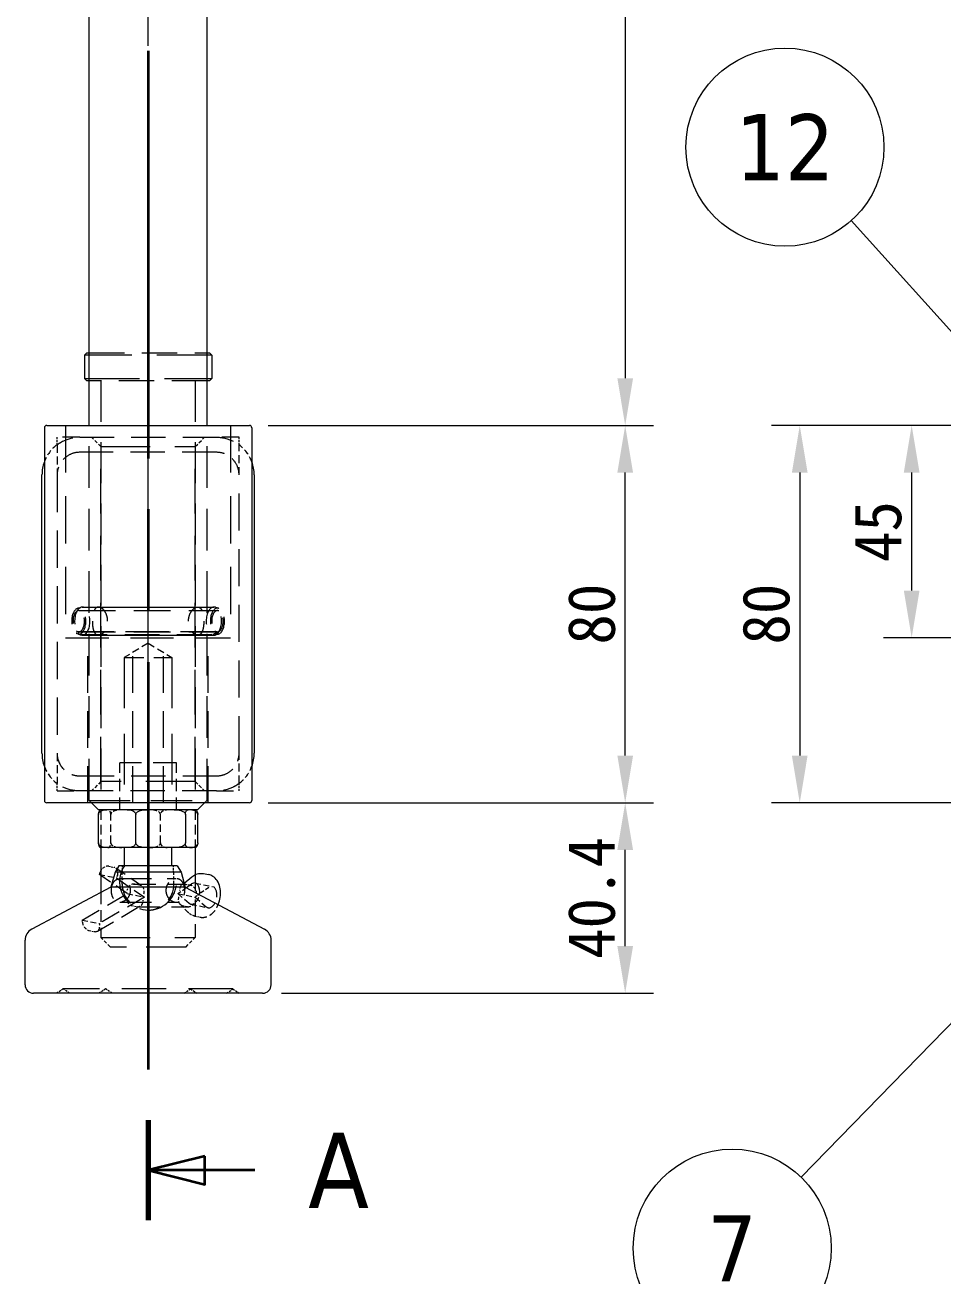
# Model space of a CAD drawing. Header units: millimetres. Extents: x -542 to 1656, y -836 to 1164.
# Drawn here: x 670.1 to 864.8, y 285.7 to 550.9 of the extents above; entities that cross this region are included whole.
import ezdxf

# ---------------------------------------------------------------- set-up
doc = ezdxf.new("R2010")
doc.units = ezdxf.units.MM
doc.header["$LTSCALE"] = 4
doc.linetypes.add('CHAIN', pattern=[0.3543, 0.2362, -0.0295, 0.0591, -0.0295])
doc.linetypes.add('HIDDEN', pattern=[9.525, 6.35, -3.175])
for name, color, linetype, lineweight, true_color in [('가는실선_A3', 9, 'Continuous', 5, 0x808080), ('가는실선중심선_A3', 1, 'Continuous', 5, 0xff0000), ('가는파선_A3', 7, 'HIDDEN', 13, 0x008000), ('굵은실선단면선_A3', 5, 'Continuous', 35, 0x0000ff)]:
    doc.layers.add(name, color=color, linetype=linetype, lineweight=lineweight, true_color=true_color)
doc.layers.add('가는실선_A4', color=7, linetype='Continuous', lineweight=5)
doc.layers.add('굵은실선_A3', color=7, linetype='Continuous', lineweight=18)
doc.styles.add('_ __ (ISO)', font='tahoma.ttf')
doc.styles.add('단면문자_A3(4)', font='tahomabd.ttf')
doc.styles.add('치수문자_A3(2.5)', font='')
doc.styles.get('치수문자_A3(2.5)').set_extended_font_data('GulimChe')
doc.dimstyles.new('치수_A3(2.5)', dxfattribs={"dimscale": 4, "dimtxt": 2.5, "dimasz": 2.5, "dimexe": 1.5, "dimexo": 1, "dimgap": 0.5, "dimtad": 1, "dimtoh": 1, "dimdec": 1, "dimrnd": 1e-08, "dimdsep": 46, "dimtxsty": '치수문자_A3(2.5)', "dimcen": 0.09, "dimdle": 10, "dimclrd": 8, "dimclre": 8, "dimclrt": 7, "dimadec": 1, "dimazin": 2, "dimtfac": 0.8, "dimtmove": 0, "dimatfit": 3, "dimfxl": 1, "dimtolj": 1, "dimtzin": 0, "dimlwd": -1, "dimlwe": -1, "dimarcsym": 0})

# ---------------------------------------------------------------- blocks, each defined once
blk = doc.blocks.new('*D16')
at = {"layer": 'Defpoints', "color": 0, "transparency": 16777216}
for p in [(717.69, 385.98), (797.37, 385.98), (720.49, 345.61)]:
    blk.add_point(p, dxfattribs=at)
at = {"layer": '가는실선_A4', "color": 8, "transparency": 16777216}
for p, q in [((721.69, 385.98), (803.37, 385.98)), ((797.37, 355.61), (797.37, 375.98)), ((724.49, 345.61), (803.37, 345.61))]:
    blk.add_line(p, q, dxfattribs=at)
for points in [[(795.71, 375.98), (799.04, 375.98), (797.37, 385.98)], [(795.71, 355.61), (799.04, 355.61), (797.37, 345.61)]]:
    blk.add_solid(points, dxfattribs=at)
at = {"layer": '가는실선_A4', "color": 7, "transparency": 16777216, "insert": (790.25, 365.8), "char_height": 10, "attachment_point": 5, "rotation": 90, "style": '치수문자_A3(2.5)'}
blk.add_mtext('\\A1;40.4', dxfattribs=at)
blk = doc.blocks.new('*D17')
at = {"layer": 'Defpoints', "color": 0, "transparency": 16777216}
for p in [(717.69, 465.98), (797.37, 465.98), (717.69, 385.98)]:
    blk.add_point(p, dxfattribs=at)
at = {"layer": '가는실선_A4', "color": 8, "transparency": 16777216}
for p, q in [((721.69, 465.98), (803.37, 465.98)), ((797.37, 395.98), (797.37, 455.98)), ((721.69, 385.98), (803.37, 385.98))]:
    blk.add_line(p, q, dxfattribs=at)
for points in [[(795.71, 455.98), (799.04, 455.98), (797.37, 465.98)], [(795.71, 395.98), (799.04, 395.98), (797.37, 385.98)]]:
    blk.add_solid(points, dxfattribs=at)
at = {"layer": '가는실선_A4', "color": 7, "transparency": 16777216, "insert": (790.26, 425.98), "char_height": 10, "attachment_point": 5, "rotation": 90, "style": '치수문자_A3(2.5)'}
blk.add_mtext('\\A1;80', dxfattribs=at)
blk = doc.blocks.new('*D18')
at = {"layer": 'Defpoints', "color": 0, "transparency": 16777216}
for p in [(710.19, 734.48), (717.69, 465.98), (797.37, 465.98)]:
    blk.add_point(p, dxfattribs=at)
at = {"layer": '가는실선_A4', "color": 8, "transparency": 16777216}
for p, q in [((714.19, 734.48), (803.37, 734.48)), ((797.37, 724.48), (797.37, 475.98)), ((721.69, 465.98), (803.37, 465.98))]:
    blk.add_line(p, q, dxfattribs=at)
for points in [[(795.71, 724.48), (799.04, 724.48), (797.37, 734.48)], [(795.71, 475.98), (799.04, 475.98), (797.37, 465.98)]]:
    blk.add_solid(points, dxfattribs=at)
at = {"layer": '가는실선_A4', "color": 7, "transparency": 16777216, "insert": (790.25, 600.23), "char_height": 10, "attachment_point": 5, "rotation": 90, "style": '치수문자_A3(2.5)'}
blk.add_mtext('\\A1;268.5', dxfattribs=at)
blk = doc.blocks.new('2dTransSection0')
at = {"layer": '굵은실선단면선_A3', "linetype": 'CHAIN', "ltscale": 22.850067}
blk.add_line((174.048, 201.105), (174.048, 74.373), dxfattribs=at)
at = {"layer": '굵은실선단면선_A3', "linetype": 'Continuous', "lineweight": 70}
blk.add_line((174.048, 79.668), (174.048, 74.373), dxfattribs=at)
at = {"layer": '굵은실선단면선_A3', "linetype": 'Continuous'}
for p, q in [((177.048, 77.77), (174.048, 77.02)), ((177.048, 76.27), (177.048, 77.77)), ((177.048, 77.02), (174.048, 77.02)), ((174.048, 77.02), (177.048, 76.27)), ((179.706, 77.02), (177.048, 77.02))]:
    blk.add_line(p, q, dxfattribs=at)
at = {"layer": '굵은실선단면선_A3', "linetype": 'Continuous', "flags": 128}
blk.add_lwpolyline([(177.048, 77.77), (174.048, 77.02), (177.048, 76.27), (177.048, 77.77)], dxfattribs=at)
at = {"layer": '굵은실선단면선_A3'}
blk.add_solid([(177.048, 77.77), (174.048, 77.02), (177.048, 76.27), (177.048, 77.77)], dxfattribs=at)
at = {"layer": '굵은실선단면선_A3', "insert": (182.532, 75.02), "char_height": 4, "attachment_point": 7, "style": '단면문자_A3(4)'}
blk.add_mtext('A', dxfattribs=at)
blk = doc.blocks.new('*D20')
at = {"layer": 'Defpoints', "color": 0, "transparency": 16777216}
for p in [(889.08, 465.98), (858.12, 420.98), (893.08, 420.98)]:
    blk.add_point(p, dxfattribs=at)
at = {"layer": '가는실선_A4', "color": 8, "transparency": 16777216}
for p, q in [((885.08, 465.98), (852.12, 465.98)), ((858.12, 455.98), (858.12, 430.98)), ((889.08, 420.98), (852.12, 420.98))]:
    blk.add_line(p, q, dxfattribs=at)
for points in [[(856.45, 455.98), (859.79, 455.98), (858.12, 465.98)], [(856.45, 430.98), (859.79, 430.98), (858.12, 420.98)]]:
    blk.add_solid(points, dxfattribs=at)
at = {"layer": '가는실선_A4', "color": 7, "transparency": 16777216, "insert": (850.99, 443.48), "char_height": 10, "attachment_point": 5, "rotation": 90, "style": '치수문자_A3(2.5)'}
blk.add_mtext('\\A1;45', dxfattribs=at)
blk = doc.blocks.new('*D21')
at = {"layer": 'Defpoints', "color": 0, "transparency": 16777216}
for p in [(889.08, 465.98), (834.39, 385.98), (889.08, 385.98)]:
    blk.add_point(p, dxfattribs=at)
at = {"layer": '가는실선_A4', "color": 8, "transparency": 16777216}
for p, q in [((885.08, 465.98), (828.39, 465.98)), ((834.39, 455.98), (834.39, 395.98)), ((885.08, 385.98), (828.39, 385.98))]:
    blk.add_line(p, q, dxfattribs=at)
for points in [[(832.72, 455.98), (836.05, 455.98), (834.39, 465.98)], [(832.72, 395.98), (836.05, 395.98), (834.39, 385.98)]]:
    blk.add_solid(points, dxfattribs=at)
at = {"layer": '가는실선_A4', "color": 7, "transparency": 16777216, "insert": (827.27, 425.98), "char_height": 10, "attachment_point": 5, "rotation": 90, "style": '치수문자_A3(2.5)'}
blk.add_mtext('\\A1;80', dxfattribs=at)
blk = doc.blocks.new('품번기호6')
at = {"layer": '가는실선_A3'}
for p, q in [((221.479, 89.801), (219.377, 88.359)), ((219.735, 88.01), (221.479, 89.801)), ((220.093, 87.661), (221.479, 89.801)), ((219.377, 88.359), (220.093, 87.661)), ((219.735, 88.01), (208.663, 76.637))]:
    blk.add_line(p, q, dxfattribs=at)
at = {"layer": '가는실선_A3', "flags": 128}
blk.add_lwpolyline([(220.093, 87.661), (221.479, 89.801), (219.377, 88.359), (220.093, 87.661)], dxfattribs=at)
at = {"layer": '가는실선_A3'}
blk.add_circle((205.015, 72.889), 5.25, dxfattribs=at)
blk.add_solid([(220.093, 87.661), (221.479, 89.801), (219.377, 88.359), (220.093, 87.661)], dxfattribs=at)
at = {"layer": '가는실선_A3', "color": 7, "insert": (205.015, 72.889), "char_height": 3.5, "attachment_point": 5, "style": '_ __ (ISO)'}
blk.add_mtext('7', dxfattribs=at)
blk = doc.blocks.new('품번기호7')
at = {"layer": '가는실선_A3'}
for p, q in [((227.546, 109.354), (211.318, 127.353)), ((228.12, 108.717), (227.746, 109.132)), ((228.491, 109.052), (227.749, 108.382)), ((229.794, 106.86), (228.491, 109.052)), ((227.749, 108.382), (229.794, 106.86)), ((228.12, 108.717), (229.794, 106.86))]:
    blk.add_line(p, q, dxfattribs=at)
at = {"layer": '가는실선_A3', "flags": 128}
blk.add_lwpolyline([(227.749, 108.382), (229.794, 106.86), (228.491, 109.052), (227.749, 108.382)], dxfattribs=at)
at = {"layer": '가는실선_A3'}
blk.add_circle((207.812, 131.242), 5.25, dxfattribs=at)
blk.add_solid([(227.749, 108.382), (229.794, 106.86), (228.491, 109.052), (227.749, 108.382)], dxfattribs=at)
at = {"layer": '가는실선_A3', "color": 7, "insert": (207.812, 131.242), "char_height": 3.5, "attachment_point": 5, "style": '_ __ (ISO)'}
blk.add_mtext('12', dxfattribs=at)

msp = doc.modelspace()

# ---------------------------------------------------------------- linework, layer by layer
at = {"layer": '가는실선중심선_A3', "linetype": 'CHAIN', "ltscale": 23.990969}
msp.add_line((696.19, 376.48), (696.19, 778.68), dxfattribs=at)
at = {"layer": '가는파선_A3', "ltscale": 0.294018}
for p, q in [((683.69, 481.4), (708.69, 481.4)), ((708.69, 475.4), (683.69, 475.4))]:
    msp.add_line(p, q, dxfattribs=at)
at = {"layer": '가는파선_A3', "ltscale": 0.419343}
for p, q in [((708.69, 480.9), (683.69, 480.9)), ((683.69, 475.9), (708.69, 475.9))]:
    msp.add_line(p, q, dxfattribs=at)
at = {"layer": '가는파선_A3', "ltscale": 0.340904}
for p, q in [((686.19, 475.4), (686.19, 384.48)), ((706.19, 475.4), (706.19, 384.48))]:
    msp.add_line(p, q, dxfattribs=at)
at = {"layer": '가는파선_A3', "ltscale": 0.393701}
for p, q in [((678.69, 465.98), (678.69, 420.98)), ((713.69, 465.98), (713.69, 420.98))]:
    msp.add_line(p, q, dxfattribs=at)
at = {"layer": '가는파선_A3', "ltscale": 0.347769}
for p, q in [((683.69, 386.48), (683.69, 465.98)), ((708.69, 386.48), (708.69, 465.98))]:
    msp.add_line(p, q, dxfattribs=at)
at = {"layer": '가는파선_A3', "ltscale": 0.143647}
for p, q in [((681.69, 463.48), (676.89, 463.48)), ((715.49, 463.48), (710.69, 463.48)), ((676.89, 388.48), (681.69, 388.48)), ((710.69, 388.48), (715.49, 388.48))]:
    msp.add_line(p, q, dxfattribs=at)
at = {"layer": '가는파선_A3', "ltscale": 0.016433}
for p, q in [((676.89, 461.88), (676.89, 463.48)), ((715.49, 461.88), (715.49, 463.48)), ((676.89, 388.48), (676.89, 390.08)), ((715.49, 388.48), (715.49, 390.08))]:
    msp.add_line(p, q, dxfattribs=at)
at = {"layer": '가는파선_A3', "ltscale": 0.066033}
for p, q in [((676.89, 461.88), (676.89, 455.48)), ((715.49, 455.48), (715.49, 461.88)), ((676.89, 396.48), (676.89, 390.08)), ((715.49, 390.08), (715.49, 396.48))]:
    msp.add_line(p, q, dxfattribs=at)
at = {"layer": '가는파선_A3', "ltscale": 0.287059}
for p, q in [((681.69, 463.48), (710.69, 463.48)), ((710.69, 460.28), (681.69, 460.28)), ((681.69, 391.68), (710.69, 391.68)), ((710.69, 388.48), (681.69, 388.48))]:
    msp.add_line(p, q, dxfattribs=at)
at = {"layer": '가는파선_A3', "ltscale": 0.029127}
for p, q in [((686.19, 461.48), (684.19, 463.48)), ((706.19, 461.48), (708.19, 463.48)), ((686.19, 390.48), (684.19, 388.48)), ((706.19, 390.48), (708.19, 388.48)), ((688.19, 355.4), (686.19, 357.4)), ((704.19, 355.4), (706.19, 357.4))]:
    msp.add_line(p, q, dxfattribs=at)
at = {"layer": '가는파선_A3', "ltscale": 0.412282}
for p, q in [((686.19, 461.48), (706.19, 461.48)), ((706.19, 390.48), (686.19, 390.48)), ((686.19, 357.4), (706.19, 357.4))]:
    msp.add_line(p, q, dxfattribs=at)
at = {"layer": '가는파선_A3', "ltscale": 0.372703}
for p, q in [((686.19, 390.48), (686.19, 461.48)), ((706.19, 390.48), (706.19, 461.48))]:
    msp.add_line(p, q, dxfattribs=at)
at = {"layer": '가는파선_A3', "ltscale": 0.309711}
for p, q in [((676.89, 455.48), (676.89, 396.48)), ((715.49, 396.48), (715.49, 455.48))]:
    msp.add_line(p, q, dxfattribs=at)
at = {"layer": '가는파선_A3', "ltscale": 0.009528}
for p, q in [((681.23, 427.2), (681.96, 427.43)), ((711.16, 427.2), (710.42, 427.43)), ((681.78, 421.6), (681.06, 421.83)), ((681.43, 421.72), (682.18, 421.48)), ((710.47, 421.83), (709.68, 421.6)), ((710.08, 421.48), (710.84, 421.72)), ((711.16, 421.76), (710.42, 421.52))]:
    msp.add_line(p, q, dxfattribs=at)
at = {"layer": '가는파선_A3', "ltscale": 0.290464}
for p, q in [((682.24, 427.48), (710.14, 427.48)), ((709.68, 421.6), (681.78, 421.6)), ((682.18, 421.48), (710.08, 421.48)), ((682.24, 421.48), (710.14, 421.48))]:
    msp.add_line(p, q, dxfattribs=at)
at = {"layer": '가는파선_A3', "ltscale": 0.328084}
for p, q in [((685.69, 427.48), (706.7, 427.48)), ((685.69, 421.48), (706.7, 421.48))]:
    msp.add_line(p, q, dxfattribs=at)
at = {"layer": '가는파선_A3', "ltscale": 0.306212}
for p, q in [((681.49, 426.73), (710.9, 426.73)), ((681.14, 422.32), (710.55, 422.32)), ((710.85, 422.23), (681.44, 422.23)), ((681.49, 422.23), (710.9, 422.23)), ((683.44, 385.98), (683.44, 420.98)), ((692.94, 385.98), (692.94, 420.98)), ((699.44, 385.98), (699.44, 420.98)), ((708.94, 385.98), (708.94, 420.98))]:
    msp.add_line(p, q, dxfattribs=at)
at = {"layer": '가는파선_A3', "ltscale": 0.005158}
for p, q in [((681.06, 421.83), (681.14, 422.32)), ((681.44, 422.23), (681.43, 421.72)), ((710.55, 422.32), (710.47, 421.83)), ((710.84, 421.72), (710.85, 422.23))]:
    msp.add_line(p, q, dxfattribs=at)
at = {"layer": '가는파선_A3', "ltscale": 0.360747}
msp.add_line((678.69, 420.98), (713.69, 420.98), dxfattribs=at)
at = {"layer": '가는파선_A3', "ltscale": 0.060815}
for q in [(691.14, 416.78), (701.24, 416.78)]:
    msp.add_line((696.19, 419.81), q, dxfattribs=at)
at = {"layer": '가는파선_A3', "ltscale": 0.163936}
msp.add_line((691.14, 416.78), (701.24, 416.78), dxfattribs=at)
at = {"layer": '가는파선_A3', "ltscale": 0.423885}
for p, q in [((691.14, 416.78), (691.14, 384.48)), ((701.24, 416.78), (701.24, 384.48))]:
    msp.add_line(p, q, dxfattribs=at)
at = {"layer": '가는파선_A3', "ltscale": 0.194679}
msp.add_line((702.19, 394.48), (690.19, 394.48), dxfattribs=at)
at = {"layer": '가는파선_A3', "ltscale": 0.103234}
for p, q in [((690.19, 384.48), (690.19, 394.48)), ((702.19, 384.48), (702.19, 394.48))]:
    msp.add_line(p, q, dxfattribs=at)
at = {"layer": '가는파선_A3', "ltscale": 0.343569}
msp.add_line((683.69, 386.48), (708.69, 386.48), dxfattribs=at)
at = {"layer": '가는파선_A3', "ltscale": 0.007207}
for p, q in [((684.19, 385.98), (683.69, 386.48)), ((708.19, 385.98), (708.69, 386.48))]:
    msp.add_line(p, q, dxfattribs=at)
at = {"layer": '가는파선_A3', "ltscale": 0.082518}
for p, q in [((686.19, 384.48), (686.19, 376.48)), ((706.19, 384.48), (706.19, 376.48))]:
    msp.add_line(p, q, dxfattribs=at)
at = {"layer": '가는파선_A3', "ltscale": 0.0619}
for p, q in [((688.28, 377.48), (688.28, 383.48)), ((698.81, 377.48), (698.81, 383.48))]:
    msp.add_line(p, q, dxfattribs=at)
at = {"layer": '가는파선_A3', "ltscale": 0.01416}
for p, q in [((687.86, 372.51), (688.95, 372.29)), ((694.43, 368.51), (693.34, 368.73)), ((704.09, 368.73), (705.19, 368.51)), ((692.75, 364.19), (693.85, 363.97)), ((703.5, 364.19), (704.6, 363.97)), ((706.11, 361.95), (707.21, 361.73)), ((683.7, 358.89), (684.8, 358.67))]:
    msp.add_line(p, q, dxfattribs=at)
at = {"layer": '가는파선_A3', "ltscale": 0.110718}
msp.add_line((694.82, 368.35), (689.33, 372.13), dxfattribs=at)
at = {"layer": '가는파선_A3', "ltscale": 0.01385}
for p, q in [((690.79, 371.26), (690.79, 372.61)), ((701.59, 371.26), (701.59, 372.61))]:
    msp.add_line(p, q, dxfattribs=at)
at = {"layer": '가는파선_A3', "ltscale": 0.047433}
for p, q in [((685.87, 370.79), (689.51, 370.05)), ((706.2, 368.97), (709.85, 368.24)), ((691.77, 366.72), (695.41, 365.98)), ((702.52, 366.72), (706.17, 365.98)), ((705.29, 364.46), (708.94, 363.73)), ((682.23, 361.13), (685.87, 360.4))]:
    msp.add_line(p, q, dxfattribs=at)
at = {"layer": '가는파선_A3', "ltscale": 0.11257}
msp.add_line((691.77, 366.72), (686.19, 370.57), dxfattribs=at)
at = {"layer": '가는파선_A3', "ltscale": 0.005457}
for p, q in [((689.69, 370.55), (689.51, 370.05)), ((682.28, 360.64), (682.23, 361.13)), ((685.87, 360.4), (685.92, 359.9))]:
    msp.add_line(p, q, dxfattribs=at)
at = {"layer": '가는파선_A3', "ltscale": 0.11906}
msp.add_line((689.51, 370.05), (695.41, 365.98), dxfattribs=at)
at = {"layer": '가는파선_A3', "ltscale": 0.262467}
for p, q in [((690.22, 369.9), (702.16, 369.9)), ((690.22, 364.9), (702.16, 364.9))]:
    msp.add_line(p, q, dxfattribs=at)
at = {"layer": '가는파선_A3', "ltscale": 0.02594}
for p, q in [((690.7, 368.74), (690.7, 371.26)), ((701.68, 368.74), (701.68, 371.26))]:
    msp.add_line(p, q, dxfattribs=at)
at = {"layer": '가는파선_A3', "ltscale": 0.185994}
for p, q in [((693.13, 368.75), (703.89, 368.75)), ((694.05, 363.95), (704.81, 363.95))]:
    msp.add_line(p, q, dxfattribs=at)
at = {"layer": '가는파선_A3', "ltscale": 0.009289}
msp.add_line((703.31, 368.55), (703.84, 368.97), dxfattribs=at)
at = {"layer": '가는파선_A3', "ltscale": 0.137799}
msp.add_line((706.19, 370.74), (706.19, 357.4), dxfattribs=at)
at = {"layer": '가는파선_A3', "ltscale": 0.163324}
for p, q in [((682.23, 361.13), (691.77, 366.72)), ((695.41, 365.98), (685.87, 360.4))]:
    msp.add_line(p, q, dxfattribs=at)
at = {"layer": '가는파선_A3', "ltscale": 0.099088}
msp.add_line((686.19, 367), (686.19, 357.4), dxfattribs=at)
at = {"layer": '가는파선_A3', "ltscale": 0.031161}
msp.add_line((702.52, 366.72), (704.32, 367.99), dxfattribs=at)
at = {"layer": '가는파선_A3', "ltscale": 0.050386}
for p, q in [((704.9, 364.66), (702.52, 366.72)), ((706.17, 365.98), (708.54, 363.93))]:
    msp.add_line(p, q, dxfattribs=at)
at = {"layer": '가는파선_A3', "ltscale": 0.014327}
msp.add_line((707, 366.57), (706.17, 365.98), dxfattribs=at)
at = {"layer": '가는파선_A3', "ltscale": 0.033918}
msp.add_line((709.07, 368.04), (707.11, 366.65), dxfattribs=at)
at = {"layer": '가는파선_A3', "ltscale": 0.155304}
msp.add_line((685.46, 358.77), (694.54, 364.08), dxfattribs=at)
at = {"layer": '가는파선_A3', "ltscale": 0.038029}
msp.add_line((704.69, 362.74), (702.98, 364.48), dxfattribs=at)
at = {"layer": '가는파선_A3', "ltscale": 0.329826}
msp.add_line((704.19, 355.4), (688.19, 355.4), dxfattribs=at)
at = {"layer": '가는파선_A3', "ltscale": 0.016666}
for p, q in [((678.19, 346.51), (676.84, 345.61)), ((679.54, 345.61), (678.19, 346.51)), ((687.19, 346.51), (685.84, 345.61)), ((688.54, 345.61), (687.19, 346.51)), ((703.84, 345.61), (705.19, 346.51)), ((705.19, 346.51), (706.54, 345.61)), ((712.84, 345.61), (714.19, 346.51)), ((714.19, 346.51), (715.54, 345.61))]:
    msp.add_line(p, q, dxfattribs=at)
at = {"layer": '가는파선_A3', "ltscale": 0.371054}
msp.add_line((714.19, 346.51), (678.19, 346.51), dxfattribs=at)
at = {"layer": '가는파선_A3', "ltscale": 0.047175}
for centre, start, end in [((681.69, 455.48), 126.8699, 159.6359), ((710.69, 455.48), 20.3641, 53.1301), ((681.69, 396.48), 200.3641, 233.1301), ((710.69, 396.48), 306.8699, 339.6359)]:
    msp.add_arc(centre, 8, start, end, dxfattribs=at)
at = {"layer": '가는파선_A3', "ltscale": 0.342774}
msp.add_arc((696.19, 369.26), 6.05, 146.32, 33.68, dxfattribs=at)
at = {"layer": '가는파선_A3', "ltscale": 0.178123}
msp.add_arc((696.19, 368.74), 5.49, 180, 0, dxfattribs=at)
at = {"layer": '가는파선_A3', "ltscale": 0.171857}
for centre in [(681.49, 424.48), (710.9, 424.48)]:
    msp.add_ellipse(centre, major_axis=(0, -2.76), ratio=0.542058, start_param=6.247572, end_param=12.279429, dxfattribs=at)
at = {"layer": '가는파선_A3', "ltscale": 0.186888}
for centre in [(682.24, 424.48), (710.14, 424.48)]:
    msp.add_ellipse(centre, major_axis=(0, -3), ratio=0.542058, start_param=6.247572, end_param=12.279429, dxfattribs=at)
at = {"layer": '가는파선_A3', "ltscale": 0.140141}
for centre in [(681.49, 424.48), (710.9, 424.48)]:
    msp.add_ellipse(centre, major_axis=(0, -2.25), ratio=0.542058, start_param=6.247572, end_param=12.279429, dxfattribs=at)
at = {"layer": '가는파선_A3', "ltscale": 0.022489}
msp.add_ellipse((687.32, 371.03), major_axis=(0.91, 1.33), ratio=0.783084, start_param=0.32371, end_param=1.681495, dxfattribs=at)
at = {"layer": '가는파선_A3', "ltscale": 0.026033}
for centre, major_axis, ratio, start_param, end_param in [((688.42, 370.81), (0.91, 1.33), 0.783084, 5.036099, 6.606896), ((683.55, 360.38), (0.81, -1.39), 0.714803, 4.14465, 5.715446), ((684.64, 360.16), (0.81, -1.39), 0.714803, 5.715446, 7.286242)]:
    msp.add_ellipse(centre, major_axis=major_axis, ratio=ratio, start_param=start_param, end_param=end_param, dxfattribs=at)
at = {"layer": '가는파선_A3', "ltscale": 0.026255}
for centre, major_axis, ratio, start_param, end_param in [((692.96, 367.14), (0.49, 1.56), 0.792747, 0.081627, 1.652423), ((692.78, 365.78), (0.43, -1.58), 0.761847, 4.348291, 5.919087), ((694.05, 366.92), (0.49, 1.56), 0.792747, 4.794016, 6.364812), ((693.87, 365.56), (0.43, -1.58), 0.761847, 5.919087, 7.489884)]:
    msp.add_ellipse(centre, major_axis=major_axis, ratio=ratio, start_param=start_param, end_param=end_param, dxfattribs=at)
at = {"layer": '가는파선_A3', "ltscale": 0.02645}
for centre, major_axis, ratio, start_param, end_param in [((704.13, 367.14), (0.55, -1.56), 0.738735, 2.726465, 4.297262), ((703.95, 365.78), (-0.64, -1.53), 0.77743, 4.866993, 6.437789), ((705.22, 366.92), (-0.55, 1.56), 0.738735, 4.297262, 5.868058), ((705.05, 365.56), (-0.64, -1.53), 0.77743, 0.154604, 1.7254)]:
    msp.add_ellipse(centre, major_axis=major_axis, ratio=ratio, start_param=start_param, end_param=end_param, dxfattribs=at)
at = {"layer": '가는파선_A3', "ltscale": 0.045608}
msp.add_ellipse((705.75, 366.72), major_axis=(-0.45, -2.25), ratio=0.589615, start_param=5.961627, end_param=7.884804, dxfattribs=at)
at = {"layer": '가는파선_A3', "ltscale": 0.095479}
msp.add_ellipse((709.39, 365.98), major_axis=(-0.45, -2.25), ratio=0.589615, start_param=5.961627, end_param=9.98319, dxfattribs=at)
at = {"layer": '가는파선_A3', "ltscale": 0.144785}
for points, knots in [([(676.89, 461.88), (676.89, 461.88), (676.99, 461.96), (677.41, 462.24), (677.73, 462.44), (678.97, 463.06), (680.21, 463.48), (681.69, 463.48)], [2.701161, 2.701161, 2.701161, 2.701161, 3.041243, 3.041243, 3.381324, 3.381324, 4.054619, 4.054619, 4.054619, 4.054619]), ([(710.69, 463.48), (712.17, 463.48), (713.41, 463.06), (714.66, 462.44), (714.97, 462.24), (715.39, 461.96), (715.49, 461.88), (715.49, 461.88)], [1.347704, 1.347704, 1.347704, 1.347704, 2.020999, 2.020999, 2.36108, 2.36108, 2.701161, 2.701161, 2.701161, 2.701161]), ([(681.69, 388.48), (680.21, 388.48), (678.97, 388.9), (677.73, 389.51), (677.41, 389.72), (676.99, 390), (676.89, 390.08), (676.89, 390.08)], [-4.054619, -4.054619, -4.054619, -4.054619, -3.381324, -3.381324, -3.041243, -3.041243, -2.701161, -2.701161, -2.701161, -2.701161]), ([(715.49, 390.08), (715.49, 390.08), (715.39, 390), (714.97, 389.72), (714.66, 389.51), (713.41, 388.9), (712.17, 388.48), (710.69, 388.48)], [-2.701161, -2.701161, -2.701161, -2.701161, -2.36108, -2.36108, -2.020999, -2.020999, -1.347704, -1.347704, -1.347704, -1.347704])]:
    msp.add_open_spline(points, degree=3, knots=knots, dxfattribs=at)
at = {"layer": '가는파선_A3', "ltscale": 0.153244}
for points, knots in [([(681.69, 460.28), (680.9, 460.28), (680.2, 460.09), (678.99, 459.5), (678.48, 459.1), (677.27, 457.71), (676.89, 456.55), (676.89, 455.48)], [-1.439422, -1.439422, -1.439422, -1.439422, -1.079567, -1.079567, -0.719711, -0.719711, 0, 0, 0, 0]), ([(676.89, 396.48), (676.89, 395.41), (677.27, 394.25), (678.48, 392.86), (678.99, 392.46), (680.2, 391.87), (680.9, 391.68), (681.69, 391.68)], [-4.568111, -4.568111, -4.568111, -4.568111, -3.8484, -3.8484, -3.488544, -3.488544, -3.128689, -3.128689, -3.128689, -3.128689]), ([(710.69, 391.68), (711.48, 391.68), (712.18, 391.87), (713.4, 392.46), (713.9, 392.86), (715.12, 394.25), (715.49, 395.41), (715.49, 396.48)], [-1.439422, -1.439422, -1.439422, -1.439422, -1.079567, -1.079567, -0.719711, -0.719711, 0, 0, 0, 0])]:
    msp.add_open_spline(points, degree=3, knots=knots, dxfattribs=at)
at = {"layer": '가는파선_A3', "ltscale": 0.153242}
msp.add_open_spline([(715.49, 455.48), (715.49, 456.05), (715.38, 456.68), (714.91, 457.86), (714.53, 458.42), (713.72, 459.24), (713.23, 459.6), (712.07, 460.12), (711.39, 460.28), (710.69, 460.28)], degree=3, knots=[-4.53002, -4.53002, -4.53002, -4.53002, -4.145727, -4.145727, -3.761433, -3.761433, -3.445061, -3.445061, -3.128689, -3.128689, -3.128689, -3.128689], dxfattribs=at)
at = {"layer": '가는파선_A3', "ltscale": 0.19537}
for points in [[(684.37, 424.48), (684.37, 424.86), (684.39, 425.26), (684.5, 426), (684.58, 426.33), (684.8, 426.87), (684.94, 427.1), (685.28, 427.4), (685.48, 427.48), (685.89, 427.48), (686.13, 427.4), (686.58, 427.1), (686.81, 426.87), (687.17, 426.33), (687.34, 426), (687.56, 425.26), (687.62, 424.86), (687.62, 424.1), (687.56, 423.7), (687.34, 422.96), (687.17, 422.62), (686.81, 422.09), (686.58, 421.86), (686.13, 421.55), (685.89, 421.48), (685.48, 421.48), (685.28, 421.55), (684.94, 421.86), (684.8, 422.09), (684.58, 422.62), (684.5, 422.96), (684.39, 423.7), (684.37, 424.1), (684.37, 424.48)], [(704.76, 424.48), (704.76, 424.1), (704.82, 423.7), (705.04, 422.96), (705.21, 422.62), (705.58, 422.09), (705.8, 421.86), (706.26, 421.55), (706.49, 421.48), (706.9, 421.48), (707.1, 421.55), (707.45, 421.86), (707.59, 422.09), (707.8, 422.62), (707.88, 422.96), (707.99, 423.7), (708.01, 424.1), (708.01, 424.86), (707.99, 425.26), (707.88, 426), (707.8, 426.33), (707.59, 426.87), (707.45, 427.1), (707.1, 427.4), (706.9, 427.48), (706.49, 427.48), (706.26, 427.4), (705.8, 427.1), (705.58, 426.87), (705.21, 426.33), (705.04, 426), (704.82, 425.26), (704.76, 424.86), (704.76, 424.48)]]:
    msp.add_open_spline(points, degree=3, knots=[0, 0, 0, 0, 0.113491, 0.113491, 0.226982, 0.226982, 0.34046, 0.34046, 0.453938, 0.453938, 0.567416, 0.567416, 0.680894, 0.680894, 0.794385, 0.794385, 0.907876, 0.907876, 1.021368, 1.021368, 1.134859, 1.134859, 1.248337, 1.248337, 1.361814, 1.361814, 1.475292, 1.475292, 1.58877, 1.58877, 1.702261, 1.702261, 1.815753, 1.815753, 1.815753, 1.815753], dxfattribs=at)
at = {"layer": '가는파선_A3', "ltscale": 0.029574}
for points, knots in [([(688.28, 383.48), (688.28, 383.52), (688.28, 383.57), (688.27, 383.66), (688.26, 383.72), (688.24, 383.88), (688.21, 383.98), (688.14, 384.18), (688.08, 384.28), (687.93, 384.45), (687.8, 384.48), (687.69, 384.48)], [0.5542201, 0.5542201, 0.5542201, 0.5542201, 0.5673665, 0.5673665, 0.5819552, 0.5819552, 0.6225293, 0.6225293, 0.6891052, 0.6891052, 0.8246123, 0.8246123, 0.8246123, 0.8246123]), ([(690.64, 384.48), (690.21, 384.48), (689.69, 384.45), (689.06, 384.28), (688.82, 384.18), (688.54, 383.98), (688.42, 383.88), (688.33, 383.72), (688.31, 383.66), (688.29, 383.57), (688.28, 383.52), (688.28, 383.48)], [-0.8246123, -0.8246123, -0.8246123, -0.8246123, -0.6891052, -0.6891052, -0.6225293, -0.6225293, -0.5819552, -0.5819552, -0.5673665, -0.5673665, -0.5542201, -0.5542201, -0.5542201, -0.5542201]), ([(698.81, 383.48), (698.81, 383.52), (698.81, 383.57), (698.78, 383.66), (698.76, 383.72), (698.67, 383.88), (698.56, 383.98), (698.27, 384.18), (698.03, 384.28), (697.4, 384.45), (696.88, 384.48), (696.45, 384.48)], [0.5542201, 0.5542201, 0.5542201, 0.5542201, 0.5673665, 0.5673665, 0.5819552, 0.5819552, 0.6225293, 0.6225293, 0.6891052, 0.6891052, 0.8246123, 0.8246123, 0.8246123, 0.8246123]), ([(700.59, 384.48), (700.26, 384.48), (699.87, 384.45), (699.4, 384.28), (699.22, 384.18), (699.01, 383.98), (698.92, 383.88), (698.85, 383.72), (698.84, 383.66), (698.82, 383.57), (698.81, 383.52), (698.81, 383.48)], [-0.8246123, -0.8246123, -0.8246123, -0.8246123, -0.6891052, -0.6891052, -0.6225293, -0.6225293, -0.5819552, -0.5819552, -0.5673665, -0.5673665, -0.5542201, -0.5542201, -0.5542201, -0.5542201]), ([(706.73, 383.48), (706.73, 383.52), (706.72, 383.57), (706.7, 383.66), (706.69, 383.72), (706.62, 383.88), (706.53, 383.98), (706.32, 384.18), (706.14, 384.28), (705.67, 384.45), (705.28, 384.48), (704.95, 384.48)], [0.5542201, 0.5542201, 0.5542201, 0.5542201, 0.5673665, 0.5673665, 0.5819552, 0.5819552, 0.6225293, 0.6225293, 0.6891052, 0.6891052, 0.8246123, 0.8246123, 0.8246123, 0.8246123]), ([(687.69, 376.48), (687.8, 376.48), (687.93, 376.51), (688.08, 376.68), (688.14, 376.78), (688.21, 376.97), (688.24, 377.08), (688.26, 377.24), (688.27, 377.29), (688.28, 377.38), (688.28, 377.43), (688.28, 377.48)], [-1.9330526, -1.9330526, -1.9330526, -1.9330526, -1.7975455, -1.7975455, -1.7309696, -1.7309696, -1.6903955, -1.6903955, -1.6758068, -1.6758068, -1.6626604, -1.6626604, -1.6626604, -1.6626604]), ([(688.28, 377.48), (688.28, 377.43), (688.29, 377.38), (688.31, 377.29), (688.33, 377.24), (688.42, 377.08), (688.54, 376.97), (688.82, 376.78), (689.06, 376.68), (689.69, 376.51), (690.21, 376.48), (690.64, 376.48)], [-0.5542201, -0.5542201, -0.5542201, -0.5542201, -0.5410738, -0.5410738, -0.5264851, -0.5264851, -0.485911, -0.485911, -0.419335, -0.419335, -0.283828, -0.283828, -0.283828, -0.283828]), ([(696.45, 376.48), (696.88, 376.48), (697.4, 376.51), (698.03, 376.68), (698.27, 376.78), (698.56, 376.97), (698.67, 377.08), (698.76, 377.24), (698.78, 377.29), (698.81, 377.38), (698.81, 377.43), (698.81, 377.48)], [-1.9330526, -1.9330526, -1.9330526, -1.9330526, -1.7975455, -1.7975455, -1.7309696, -1.7309696, -1.6903955, -1.6903955, -1.6758068, -1.6758068, -1.6626604, -1.6626604, -1.6626604, -1.6626604]), ([(698.81, 377.48), (698.81, 377.43), (698.82, 377.38), (698.84, 377.29), (698.85, 377.24), (698.92, 377.08), (699.01, 376.97), (699.22, 376.78), (699.4, 376.68), (699.87, 376.51), (700.26, 376.48), (700.59, 376.48)], [-0.5542201, -0.5542201, -0.5542201, -0.5542201, -0.5410738, -0.5410738, -0.5264851, -0.5264851, -0.485911, -0.485911, -0.419335, -0.419335, -0.283828, -0.283828, -0.283828, -0.283828]), ([(704.95, 376.48), (705.28, 376.48), (705.67, 376.51), (706.14, 376.68), (706.32, 376.78), (706.53, 376.97), (706.62, 377.08), (706.69, 377.24), (706.7, 377.29), (706.72, 377.38), (706.73, 377.43), (706.73, 377.48)], [-1.9330526, -1.9330526, -1.9330526, -1.9330526, -1.7975455, -1.7975455, -1.7309696, -1.7309696, -1.6903955, -1.6903955, -1.6758068, -1.6758068, -1.6626604, -1.6626604, -1.6626604, -1.6626604])]:
    msp.add_open_spline(points, degree=3, knots=knots, dxfattribs=at)
at = {"layer": '가는파선_A3', "ltscale": 0.162844}
for points in [[(688.4, 367.4), (688.4, 367.08), (688.44, 366.75), (688.61, 366.13), (688.74, 365.85), (689.05, 365.41), (689.25, 365.22), (689.71, 364.96), (689.97, 364.9), (690.47, 364.9), (690.75, 364.96), (691.28, 365.22), (691.53, 365.41), (691.93, 365.85), (692.11, 366.13), (692.35, 366.75), (692.41, 367.08), (692.41, 367.71), (692.35, 368.05), (692.11, 368.66), (691.93, 368.94), (691.53, 369.39), (691.28, 369.58), (690.75, 369.83), (690.47, 369.9), (689.97, 369.9), (689.71, 369.83), (689.25, 369.58), (689.05, 369.39), (688.74, 368.94), (688.61, 368.66), (688.44, 368.05), (688.4, 367.71), (688.4, 367.4)], [(699.97, 367.4), (699.97, 367.71), (700.03, 368.05), (700.27, 368.66), (700.45, 368.94), (700.85, 369.39), (701.1, 369.58), (701.63, 369.83), (701.91, 369.9), (702.42, 369.9), (702.68, 369.83), (703.13, 369.58), (703.33, 369.39), (703.64, 368.94), (703.77, 368.66), (703.94, 368.05), (703.98, 367.71), (703.98, 367.08), (703.94, 366.75), (703.77, 366.13), (703.64, 365.85), (703.33, 365.41), (703.13, 365.22), (702.68, 364.96), (702.42, 364.9), (701.91, 364.9), (701.63, 364.96), (701.1, 365.22), (700.85, 365.41), (700.45, 365.85), (700.27, 366.13), (700.03, 366.75), (699.97, 367.08), (699.97, 367.4)]]:
    msp.add_open_spline(points, degree=3, knots=[0, 0, 0, 0, 0.094612, 0.094612, 0.189224, 0.189224, 0.283823, 0.283823, 0.378422, 0.378422, 0.473021, 0.473021, 0.567619, 0.567619, 0.662231, 0.662231, 0.756844, 0.756844, 0.851456, 0.851456, 0.946068, 0.946068, 1.040666, 1.040666, 1.135265, 1.135265, 1.229864, 1.229864, 1.324463, 1.324463, 1.419075, 1.419075, 1.513687, 1.513687, 1.513687, 1.513687], dxfattribs=at)
at = {"layer": '가는파선_A3', "ltscale": 0.057978}
msp.add_open_spline([(707.21, 361.73), (707.52, 361.67), (707.85, 361.66), (708.49, 361.76), (708.8, 361.87), (709.42, 362.2), (709.72, 362.44), (710.31, 363.03), (710.58, 363.41), (710.9, 364.01), (710.99, 364.2), (711.07, 364.4)], degree=3, knots=[4.593962, 4.593962, 4.593962, 4.593962, 4.808161, 4.808161, 5.040948, 5.040948, 5.329022, 5.329022, 5.687479, 5.687479, 5.853811, 5.853811, 5.853811, 5.853811], dxfattribs=at)
at = {"layer": '가는파선_A3', "ltscale": 0.019341}
msp.add_open_spline([(706.11, 361.95), (706, 361.97), (705.89, 362), (705.68, 362.08), (705.57, 362.12), (705.37, 362.22), (705.28, 362.27), (705.09, 362.39), (705, 362.45), (704.84, 362.59), (704.76, 362.66), (704.69, 362.74)], degree=3, knots=[1.6892229, 1.6892229, 1.6892229, 1.6892229, 1.7651345, 1.7651345, 1.8410461, 1.8410461, 1.9169577, 1.9169577, 1.9928693, 1.9928693, 2.0687809, 2.0687809, 2.0687809, 2.0687809], dxfattribs=at)
at = {"layer": '굵은실선_A3'}
for p, q in [((683.69, 465.98), (683.69, 649.48)), ((708.69, 465.98), (708.69, 649.48)), ((683.19, 481.4), (682.69, 480.9)), ((683.69, 480.9), (682.69, 480.9)), ((682.69, 480.9), (682.69, 475.9)), ((683.19, 481.4), (683.69, 481.4)), ((708.69, 481.4), (709.19, 481.4)), ((709.69, 480.9), (708.69, 480.9)), ((709.19, 481.4), (709.69, 480.9)), ((709.69, 480.9), (709.69, 475.9)), ((682.69, 475.9), (683.69, 475.9)), ((683.19, 475.4), (682.69, 475.9)), ((683.69, 475.4), (683.19, 475.4)), ((708.69, 475.9), (709.69, 475.9)), ((709.19, 475.4), (708.69, 475.4)), ((709.19, 475.4), (709.69, 475.9)), ((674.19, 465.48), (674.19, 386.48)), ((674.69, 465.98), (717.69, 465.98)), ((718.19, 465.48), (718.19, 386.48)), ((673.69, 396.48), (673.69, 455.48)), ((718.69, 455.48), (718.69, 396.48)), ((717.69, 385.98), (674.69, 385.98)), ((685.69, 384.48), (684.19, 385.98)), ((706.69, 384.48), (708.19, 385.98)), ((685.66, 377.48), (685.66, 383.48)), ((706.69, 384.48), (685.69, 384.48)), ((686.19, 384.48), (686.19, 384.48)), ((693.57, 377.48), (693.57, 383.48)), ((704.1, 383.48), (704.1, 377.48)), ((706.19, 384.48), (706.19, 384.48)), ((706.73, 377.48), (706.73, 383.48)), ((686.19, 376.48), (686.19, 367)), ((687.43, 376.48), (686.24, 376.48)), ((691.79, 376.48), (687.43, 376.48)), ((691.17, 372.63), (691.17, 376.48)), ((695.93, 376.48), (691.79, 376.48)), ((701.74, 376.48), (695.93, 376.48)), ((701.22, 372.63), (701.22, 376.48)), ((704.69, 376.48), (701.74, 376.48)), ((706.14, 376.48), (704.69, 376.48)), ((706.19, 376.48), (706.19, 370.74)), ((685.87, 370.79), (686.05, 371.29)), ((689.99, 372.61), (689.19, 371.26)), ((702.39, 372.61), (689.99, 372.61)), ((701.22, 372.63), (691.17, 372.63)), ((702.39, 372.61), (703.19, 371.26)), ((686.19, 370.57), (685.87, 370.79)), ((689.19, 371.26), (688.29, 368.11)), ((703.19, 371.26), (689.19, 371.26)), ((703.19, 371.26), (704.09, 368.11)), ((703.84, 368.97), (705.5, 370.31)), ((704.32, 367.99), (705.43, 368.77)), ((707.93, 370.97), (709.03, 370.75)), ((688.29, 368.11), (671.52, 359.2)), ((704.09, 368.11), (688.29, 368.11)), ((704.09, 368.11), (720.86, 359.2)), ((707.11, 366.65), (707, 366.57)), ((670.09, 347.41), (670.09, 356.82)), ((722.29, 347.41), (722.29, 356.82)), ((720.49, 345.61), (671.89, 345.61))]:
    msp.add_line(p, q, dxfattribs=at)
for centre, radius, start, end in [((674.69, 465.48), 0.5, 90, 180), ((717.69, 465.48), 0.5, 0, 90), ((681.69, 455.48), 8, 159.6359, 180), ((710.69, 455.48), 8, 0, 20.3641), ((681.69, 396.48), 8, 180, 200.3641), ((710.69, 396.48), 8, 339.6359, 0), ((674.69, 386.48), 0.5, 180, 270), ((717.69, 386.48), 0.5, 270, 0), ((696.19, 369.26), 6.05, 146.1611, 146.32), ((696.19, 369.26), 6.05, 33.68, 33.8389), ((672.79, 356.82), 2.7, 117.9805, 180), ((719.59, 356.82), 2.7, 0, 62.0195), ((671.89, 347.41), 1.8, 180, 270), ((720.49, 347.41), 1.8, 270, 0)]:
    msp.add_arc(centre, radius, start, end, dxfattribs=at)
for centre, major_axis, ratio, start_param, end_param in [((687.32, 371.03), (-0.91, -1.33), 0.783084, 4.823088, 5.036099), ((705.75, 366.72), (0.45, 2.25), 0.589615, 4.743211, 6.841597)]:
    msp.add_ellipse(centre, major_axis=major_axis, ratio=ratio, start_param=start_param, end_param=end_param, dxfattribs=at)
for points, knots in [([(686.24, 384.48), (686.14, 384.48), (686.01, 384.45), (685.85, 384.28), (685.79, 384.18), (685.72, 383.98), (685.69, 383.88), (685.67, 383.72), (685.66, 383.66), (685.66, 383.57), (685.66, 383.52), (685.66, 383.48)], [-0.8246123, -0.8246123, -0.8246123, -0.8246123, -0.6891052, -0.6891052, -0.6225293, -0.6225293, -0.5819552, -0.5819552, -0.5673665, -0.5673665, -0.5542201, -0.5542201, -0.5542201, -0.5542201]), ([(685.66, 383.48), (685.66, 383.52), (685.66, 383.57), (685.68, 383.66), (685.7, 383.72), (685.76, 383.88), (685.85, 383.98), (686.06, 384.18), (686.24, 384.28), (686.71, 384.45), (687.1, 384.48), (687.43, 384.48)], [0.5542201, 0.5542201, 0.5542201, 0.5542201, 0.5673665, 0.5673665, 0.5819552, 0.5819552, 0.6225293, 0.6225293, 0.6891052, 0.6891052, 0.8246123, 0.8246123, 0.8246123, 0.8246123]), ([(691.79, 384.48), (692.12, 384.48), (692.51, 384.45), (692.98, 384.28), (693.16, 384.18), (693.37, 383.98), (693.46, 383.88), (693.53, 383.72), (693.55, 383.66), (693.56, 383.57), (693.57, 383.52), (693.57, 383.48)], [-0.8246123, -0.8246123, -0.8246123, -0.8246123, -0.6891052, -0.6891052, -0.6225293, -0.6225293, -0.5819552, -0.5819552, -0.5673665, -0.5673665, -0.5542201, -0.5542201, -0.5542201, -0.5542201]), ([(693.57, 383.48), (693.57, 383.52), (693.58, 383.57), (693.6, 383.66), (693.62, 383.72), (693.71, 383.88), (693.83, 383.98), (694.11, 384.18), (694.35, 384.28), (694.98, 384.45), (695.5, 384.48), (695.93, 384.48)], [-1.6626604, -1.6626604, -1.6626604, -1.6626604, -1.6495141, -1.6495141, -1.6349254, -1.6349254, -1.5943513, -1.5943513, -1.5277753, -1.5277753, -1.3922683, -1.3922683, -1.3922683, -1.3922683]), ([(701.74, 384.48), (702.17, 384.48), (702.69, 384.45), (703.32, 384.28), (703.56, 384.18), (703.85, 383.98), (703.96, 383.88), (704.05, 383.72), (704.07, 383.66), (704.1, 383.57), (704.1, 383.52), (704.1, 383.48)], [-0.8246123, -0.8246123, -0.8246123, -0.8246123, -0.6891052, -0.6891052, -0.6225293, -0.6225293, -0.5819552, -0.5819552, -0.5673665, -0.5673665, -0.5542201, -0.5542201, -0.5542201, -0.5542201]), ([(704.1, 383.48), (704.1, 383.52), (704.11, 383.57), (704.11, 383.66), (704.12, 383.72), (704.14, 383.88), (704.17, 383.98), (704.24, 384.18), (704.3, 384.28), (704.46, 384.45), (704.59, 384.48), (704.69, 384.48)], [0.5542201, 0.5542201, 0.5542201, 0.5542201, 0.5673665, 0.5673665, 0.5819552, 0.5819552, 0.6225293, 0.6225293, 0.6891052, 0.6891052, 0.8246123, 0.8246123, 0.8246123, 0.8246123]), ([(706.14, 384.48), (706.25, 384.48), (706.38, 384.45), (706.53, 384.28), (706.59, 384.18), (706.66, 383.98), (706.69, 383.88), (706.71, 383.72), (706.72, 383.66), (706.73, 383.57), (706.73, 383.52), (706.73, 383.48)], [-0.8246123, -0.8246123, -0.8246123, -0.8246123, -0.6891052, -0.6891052, -0.6225293, -0.6225293, -0.5819552, -0.5819552, -0.5673665, -0.5673665, -0.5542201, -0.5542201, -0.5542201, -0.5542201]), ([(685.66, 377.48), (685.66, 377.43), (685.66, 377.38), (685.66, 377.29), (685.67, 377.24), (685.69, 377.08), (685.72, 376.97), (685.79, 376.78), (685.85, 376.68), (686.01, 376.51), (686.14, 376.48), (686.24, 376.48)], [-0.5542201, -0.5542201, -0.5542201, -0.5542201, -0.5410738, -0.5410738, -0.5264851, -0.5264851, -0.485911, -0.485911, -0.419335, -0.419335, -0.283828, -0.283828, -0.283828, -0.283828]), ([(687.43, 376.48), (687.1, 376.48), (686.71, 376.51), (686.24, 376.68), (686.06, 376.78), (685.85, 376.97), (685.76, 377.08), (685.7, 377.24), (685.68, 377.29), (685.66, 377.38), (685.66, 377.43), (685.66, 377.48)], [-1.9330526, -1.9330526, -1.9330526, -1.9330526, -1.7975455, -1.7975455, -1.7309696, -1.7309696, -1.6903955, -1.6903955, -1.6758068, -1.6758068, -1.6626604, -1.6626604, -1.6626604, -1.6626604]), ([(693.57, 377.48), (693.57, 377.43), (693.56, 377.38), (693.55, 377.29), (693.53, 377.24), (693.46, 377.08), (693.37, 376.97), (693.16, 376.78), (692.98, 376.68), (692.51, 376.51), (692.12, 376.48), (691.79, 376.48)], [-0.5542201, -0.5542201, -0.5542201, -0.5542201, -0.5410738, -0.5410738, -0.5264851, -0.5264851, -0.485911, -0.485911, -0.419335, -0.419335, -0.283828, -0.283828, -0.283828, -0.283828]), ([(695.93, 376.48), (695.5, 376.48), (694.98, 376.51), (694.35, 376.68), (694.11, 376.78), (693.83, 376.97), (693.71, 377.08), (693.62, 377.24), (693.6, 377.29), (693.58, 377.38), (693.57, 377.43), (693.57, 377.48)], [-1.9330526, -1.9330526, -1.9330526, -1.9330526, -1.7975455, -1.7975455, -1.7309696, -1.7309696, -1.6903955, -1.6903955, -1.6758068, -1.6758068, -1.6626604, -1.6626604, -1.6626604, -1.6626604]), ([(704.1, 377.48), (704.1, 377.43), (704.1, 377.38), (704.07, 377.29), (704.05, 377.24), (703.96, 377.08), (703.85, 376.97), (703.56, 376.78), (703.32, 376.68), (702.69, 376.51), (702.17, 376.48), (701.74, 376.48)], [-0.5542201, -0.5542201, -0.5542201, -0.5542201, -0.5410738, -0.5410738, -0.5264851, -0.5264851, -0.485911, -0.485911, -0.419335, -0.419335, -0.283828, -0.283828, -0.283828, -0.283828]), ([(704.69, 376.48), (704.59, 376.48), (704.46, 376.51), (704.3, 376.68), (704.24, 376.78), (704.17, 376.97), (704.14, 377.08), (704.12, 377.24), (704.11, 377.29), (704.11, 377.38), (704.1, 377.43), (704.1, 377.48)], [-1.9330526, -1.9330526, -1.9330526, -1.9330526, -1.7975455, -1.7975455, -1.7309696, -1.7309696, -1.6903955, -1.6903955, -1.6758068, -1.6758068, -1.6626604, -1.6626604, -1.6626604, -1.6626604]), ([(706.73, 377.48), (706.73, 377.43), (706.73, 377.38), (706.72, 377.29), (706.71, 377.24), (706.69, 377.08), (706.66, 376.97), (706.59, 376.78), (706.53, 376.68), (706.38, 376.51), (706.25, 376.48), (706.14, 376.48)], [-0.5542201, -0.5542201, -0.5542201, -0.5542201, -0.5410738, -0.5410738, -0.5264851, -0.5264851, -0.485911, -0.485911, -0.419335, -0.419335, -0.283828, -0.283828, -0.283828, -0.283828]), ([(705.5, 370.31), (705.62, 370.41), (705.76, 370.5), (706.04, 370.67), (706.19, 370.75), (706.51, 370.88), (706.68, 370.93), (707.02, 371), (707.2, 371.02), (707.57, 371.02), (707.75, 371.01), (707.93, 370.97)], [4.2144044, 4.2144044, 4.2144044, 4.2144044, 4.3376866, 4.3376866, 4.4609688, 4.4609688, 4.5842511, 4.5842511, 4.7075333, 4.7075333, 4.8308155, 4.8308155, 4.8308155, 4.8308155]), ([(711.07, 364.4), (711.18, 364.66), (711.27, 364.93), (711.46, 365.68), (711.53, 366.17), (711.57, 367.16), (711.52, 367.65), (711.3, 368.59), (711.13, 369.05), (710.62, 369.82), (710.32, 370.14), (709.66, 370.55), (709.35, 370.68), (709.03, 370.75)], [5.853811, 5.853811, 5.853811, 5.853811, 6.068283, 6.068283, 6.444814, 6.444814, 6.823392, 6.823392, 7.200495, 7.200495, 7.513341, 7.513341, 7.735555, 7.735555, 7.735555, 7.735555])]:
    msp.add_open_spline(points, degree=3, knots=knots, dxfattribs=at)

# ---------------------------------------------------------------- block references
at = {"layer": '가는실선_A3', "xscale": 4, "yscale": 4, "zscale": 4}
for name in ['품번기호7', '품번기호6']:
    msp.add_blockref(name, (0, 0), dxfattribs=at)
at = {"layer": '굵은실선단면선_A3', "xscale": 4, "yscale": 4, "zscale": 4}
msp.add_blockref('2dTransSection0', (0, 0), dxfattribs=at)

# ---------------------------------------------------------------- dimensions: what is measured, and where the dimension line sits
at = {"layer": '가는실선_A4', "color": 8, "true_color": 0x808080}
for base, p1, p2, picture, middle in [((797.37, 465.98), (710.19, 734.48), (717.69, 465.98), '*D18', (797.37, 600.23)), ((797.37, 465.98), (717.69, 385.98), (717.69, 465.98), '*D17', (797.37, 425.98)), ((834.39, 385.98), (889.08, 465.98), (889.08, 385.98), '*D21', (834.39, 425.98)), ((858.12, 420.98), (889.08, 465.98), (893.08, 420.98), '*D20', (858.12, 443.48)), ((797.37, 385.98), (720.49, 345.61), (717.69, 385.98), '*D16', (797.37, 365.8))]:
    dim = msp.add_linear_dim(base=base, p1=p1, p2=p2, angle=90, dimstyle='치수_A3(2.5)', override={"dimgap": 0.5, "dimtoh": 0, "dimdec": 1, "dimtol": 0, "dimlim": 0, "dimtp": 0, "dimtm": 0, "dimtdec": 2, "dimtofl": 0, "dimatfit": 1}, dxfattribs=at)
    dim.commit()
    dim.dimension.update_dxf_attribs({"geometry": picture, "text_midpoint": middle, "dimtype": 160})

doc.saveas('drawing.dxf')
